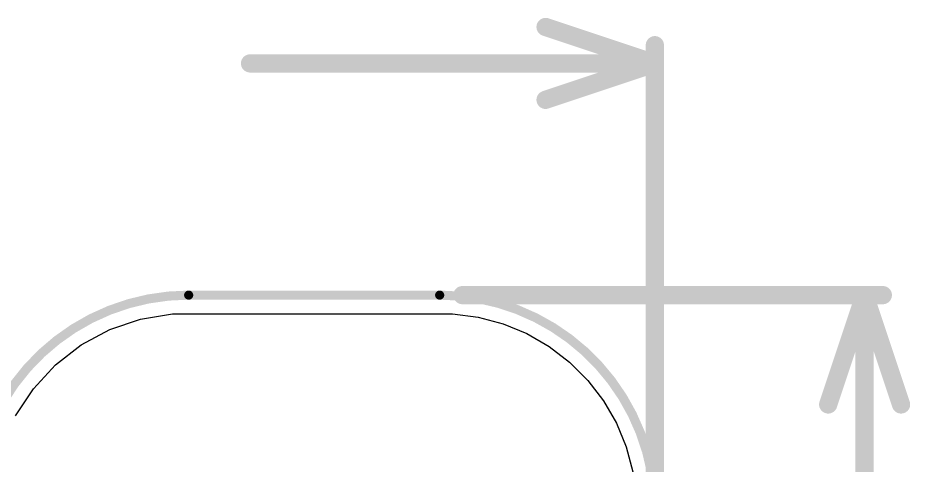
# Model space of a CAD drawing. Header units: inches. Extents: x -3 to 177, y -3 to 61.
# Drawn here: x 13.62 to 26.06, y 25.13 to 31.37 of the extents above; entities that cross this region are included whole.
import ezdxf

# ---------------------------------------------------------------- set-up
doc = ezdxf.new("R2010")
doc.units = ezdxf.units.IN
for name, color, linetype in [('Board Outline', 216, 'Continuous'), ('Bottom Layer', 5, 'Continuous'), ('Dimension', 6, 'Continuous')]:
    doc.layers.add(name, color=color, linetype=linetype)

msp = doc.modelspace()

# ---------------------------------------------------------------- linework, layer by layer
at = {"layer": 'Board Outline'}
for points in [[(13.095, 25.25, 0.127, 0.127, -0.341999), (16, 27.5, 0.127, 0.127, 0)], [(16, 27.5, 0.127, 0.127, 0), (19.5, 27.5, 0.127, 0.127, 0)], [(19.5, 27.5, 0.127, 0.127, -0.414214), (22.5, 24.5, 0.127, 0.127, 0)]]:
    msp.add_lwpolyline(points, format="xyseb", dxfattribs=at)
for points in [[(15.968, 27.5, 0.0635, 0.0635, 1), (16.032, 27.5, 0.0635, 0.0635, 1)], [(15.968, 27.5, 0.0635, 0.0635, 1), (16.032, 27.5, 0.0635, 0.0635, 1)], [(19.468, 27.5, 0.0635, 0.0635, 1), (19.532, 27.5, 0.0635, 0.0635, 1)], [(19.468, 27.5, 0.0635, 0.0635, 1), (19.532, 27.5, 0.0635, 0.0635, 1)]]:
    msp.add_lwpolyline(points, format="xyseb", close=True, dxfattribs=at)
at = {"layer": 'Bottom Layer'}
for p, q in [((14.899, 27.02), (15.327, 27.167)), ((15.327, 27.167), (15.774, 27.241)), ((15.774, 27.241), (16, 27.241)), ((16, 27.241), (19.5, 27.241)), ((19.5, 27.241), (19.68, 27.241)), ((19.68, 27.241), (20.036, 27.194)), ((20.036, 27.194), (20.383, 27.101)), ((14.5, 26.806), (14.899, 27.02)), ((20.383, 27.101), (20.715, 26.964)), ((20.715, 26.964), (21.026, 26.784)), ((14.143, 26.528), (14.5, 26.806)), ((21.026, 26.784), (21.311, 26.565)), ((13.835, 26.196), (14.143, 26.528)), ((21.311, 26.565), (21.565, 26.311)), ((21.565, 26.311), (21.784, 26.026)), ((13.586, 25.818), (13.835, 26.196)), ((21.784, 26.026), (21.964, 25.715)), ((21.964, 25.715), (22.101, 25.383)), ((22.101, 25.383), (22.194, 25.036))]:
    msp.add_line(p, q, dxfattribs=at)
at = {"layer": 'Dimension'}
for points in [[(20.976, 31.238, 0.254, 0.254, 0), (22.5, 30.73, 0.254, 0.254, 0)], [(22.5, 24.818, 0.254, 0.254, 0), (22.5, 30.984, 0.254, 0.254, 0)], [(16.856, 30.73, 0.254, 0.254, 0), (22.5, 30.73, 0.254, 0.254, 0)], [(20.976, 30.222, 0.254, 0.254, 0), (22.5, 30.73, 0.254, 0.254, 0)], [(19.817, 27.5, 0.254, 0.254, 0), (25.679, 27.5, 0.254, 0.254, 0)], [(24.917, 25.976, 0.254, 0.254, 0), (25.425, 27.5, 0.254, 0.254, 0)], [(25.425, 27.5, 0.254, 0.254, 0), (25.933, 25.976, 0.254, 0.254, 0)], [(25.425, 19.356, 0.254, 0.254, 0), (25.425, 27.5, 0.254, 0.254, 0)]]:
    msp.add_lwpolyline(points, format="xyseb", dxfattribs=at)
for points in [[(20.913, 31.238, 0.127, 0.127, 1), (21.04, 31.238, 0.127, 0.127, 1)], [(22.437, 30.984, 0.127, 0.127, 1), (22.564, 30.984, 0.127, 0.127, 1)], [(16.792, 30.73, 0.127, 0.127, 1), (16.919, 30.73, 0.127, 0.127, 1)], [(22.437, 30.73, 0.127, 0.127, 1), (22.564, 30.73, 0.127, 0.127, 1)], [(22.437, 30.73, 0.127, 0.127, 1), (22.564, 30.73, 0.127, 0.127, 1)], [(22.437, 30.73, 0.127, 0.127, 1), (22.564, 30.73, 0.127, 0.127, 1)], [(20.913, 30.222, 0.127, 0.127, 1), (21.04, 30.222, 0.127, 0.127, 1)], [(19.754, 27.5, 0.127, 0.127, 1), (19.881, 27.5, 0.127, 0.127, 1)], [(25.362, 27.5, 0.127, 0.127, 1), (25.489, 27.5, 0.127, 0.127, 1)], [(25.362, 27.5, 0.127, 0.127, 1), (25.489, 27.5, 0.127, 0.127, 1)], [(25.362, 27.5, 0.127, 0.127, 1), (25.489, 27.5, 0.127, 0.127, 1)], [(25.616, 27.5, 0.127, 0.127, 1), (25.743, 27.5, 0.127, 0.127, 1)], [(24.854, 25.976, 0.127, 0.127, 1), (24.981, 25.976, 0.127, 0.127, 1)], [(25.87, 25.976, 0.127, 0.127, 1), (25.997, 25.976, 0.127, 0.127, 1)]]:
    msp.add_lwpolyline(points, format="xyseb", close=True, dxfattribs=at)

doc.saveas('drawing.dxf')
